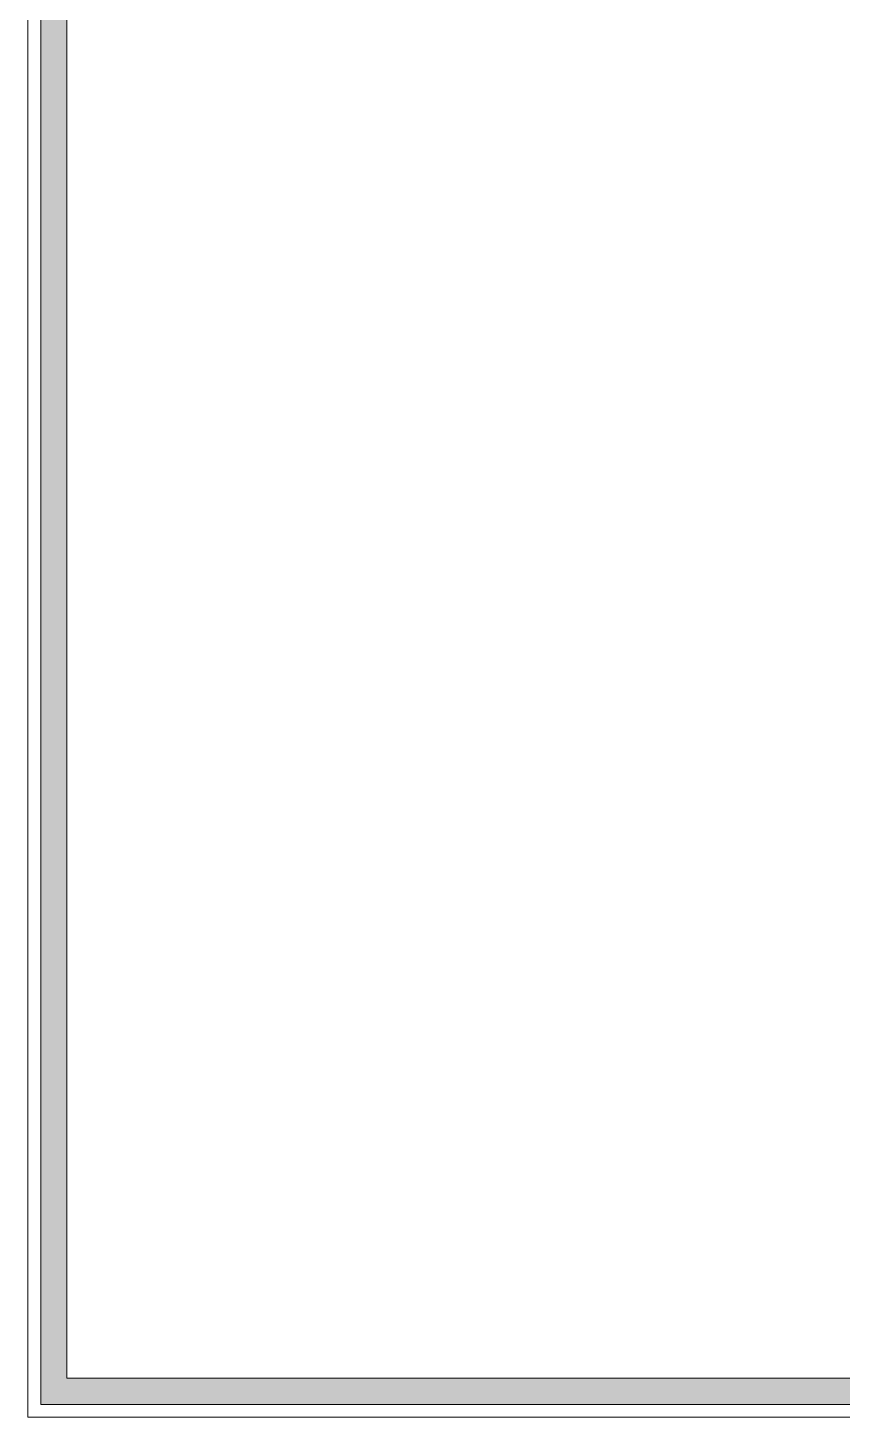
# Model space of a CAD drawing. Header units: inches. Extents: x 3324238 to 135265466, y -1036581 to 20094598.
# Drawn here: x 3353304.1 to 3353477.5, y -519499.6 to -519203.5 of the extents above; entities that cross this region are included whole.
import ezdxf

# ---------------------------------------------------------------- set-up
doc = ezdxf.new("R2010")
doc.units = ezdxf.units.IN
doc.header["$MEASUREMENT"] = 0
doc.layers.add('PDF_Geometry', color=7, linetype='Continuous')
doc.layers.add('PDF_Solid Fills', color=7, linetype='Continuous')

msp = doc.modelspace()

# ---------------------------------------------------------------- linework, layer by layer
at = {"layer": 'PDF_Geometry', "color": 42, "lineweight": 20, "true_color": 0xd39e00}
for points in [[(3353304.106, -518935.429), (3354103.293, -518935.429), (3354103.293, -519499.589), (3353304.106, -519499.589)], [(3353306.845, -518938.168), (3354100.554, -518938.168), (3354100.554, -519496.85), (3353306.845, -519496.85)], [(3353312.405, -518943.728), (3354094.994, -518943.728), (3354094.994, -519491.291), (3353312.405, -519491.291)]]:
    msp.add_lwpolyline(points, close=True, dxfattribs=at)
at = {"layer": 'PDF_Solid Fills', "color": 42, "lineweight": 30, "true_color": 0xd39e00, "transparency": 33554559}
for points in [[(3353306.845, -518943.728), (3353312.405, -519491.291), (3353306.845, -519491.291)], [(3353306.845, -518943.728), (3353312.405, -518943.728), (3353312.405, -519491.291)], [(3353306.845, -519491.291), (3354100.554, -519496.85), (3353306.845, -519496.85)], [(3353306.845, -519491.291), (3354100.554, -519491.291), (3354100.554, -519496.85)]]:
    msp.add_solid(points, dxfattribs=at)

doc.saveas('drawing.dxf')
